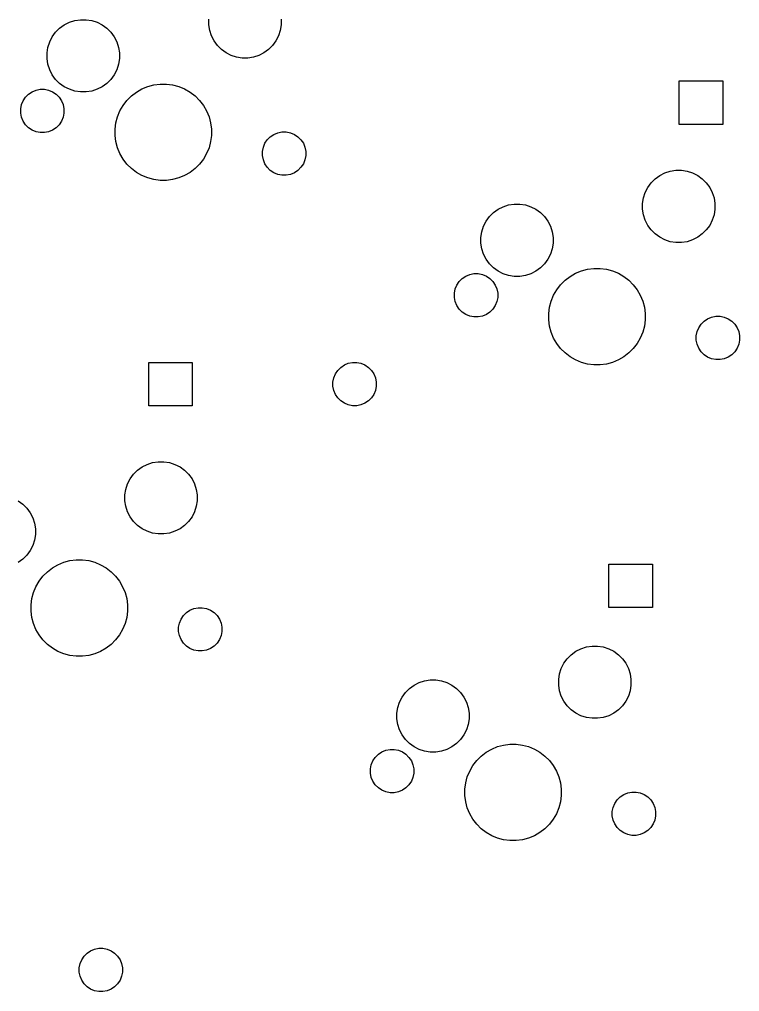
# Model space of a CAD drawing. Extents: x 2.6 to 14.2, y -9.4 to -3.9.
# Drawn here: x 5.234 to 6.407, y -7.296 to -5.711 of the extents above; entities that cross this region are included whole.
import ezdxf

# ---------------------------------------------------------------- set-up
doc = ezdxf.new("R2010")
doc.units = 0
doc.header["$MEASUREMENT"] = 0
doc.layers.add('BLACK', color=7, linetype='CONTINUOUS')

msp = doc.modelspace()

# ---------------------------------------------------------------- linework, layer by layer
at = {"layer": 'BLACK', "linetype": 'CONTINUOUS'}
for p, q in [((5.3067, -5.7204), (5.315, -5.7161)), ((5.315, -5.7161), (5.3238, -5.7133)), ((5.3238, -5.7133), (5.333, -5.7118)), ((5.333, -5.7118), (5.3422, -5.7118)), ((5.3422, -5.7118), (5.3514, -5.7133)), ((5.3514, -5.7133), (5.3602, -5.7161)), ((5.3602, -5.7161), (5.3684, -5.7204)), ((5.5423, -5.7203), (5.5423, -5.711)), ((5.66, -5.711), (5.66, -5.7203)), ((5.2872, -5.7399), (5.2927, -5.7324)), ((5.2927, -5.7324), (5.2992, -5.7258)), ((5.2992, -5.7258), (5.3067, -5.7204)), ((5.3684, -5.7204), (5.3759, -5.7258)), ((5.3759, -5.7258), (5.3825, -5.7324)), ((5.3825, -5.7324), (5.3879, -5.7399)), ((5.5437, -5.7294), (5.5423, -5.7203)), ((5.5466, -5.7382), (5.5437, -5.7294)), ((5.6586, -5.7294), (5.6557, -5.7382)), ((5.66, -5.7203), (5.6586, -5.7294)), ((5.2802, -5.7569), (5.283, -5.7481)), ((5.283, -5.7481), (5.2872, -5.7399)), ((5.3879, -5.7399), (5.3921, -5.7481)), ((5.3921, -5.7481), (5.395, -5.7569)), ((5.5508, -5.7465), (5.5466, -5.7382)), ((5.5562, -5.754), (5.5508, -5.7465)), ((5.6515, -5.7465), (5.6461, -5.754)), ((5.6557, -5.7382), (5.6515, -5.7465)), ((5.2787, -5.7661), (5.2802, -5.7569)), ((5.2787, -5.7753), (5.2787, -5.7661)), ((5.395, -5.7569), (5.3965, -5.7661)), ((5.3965, -5.7661), (5.3965, -5.7753)), ((5.5628, -5.7605), (5.5562, -5.754)), ((5.5703, -5.766), (5.5628, -5.7605)), ((5.5786, -5.7702), (5.5703, -5.766)), ((5.632, -5.766), (5.6238, -5.7702)), ((5.6395, -5.7605), (5.632, -5.766)), ((5.6461, -5.754), (5.6395, -5.7605)), ((5.2802, -5.7845), (5.2787, -5.7753)), ((5.3965, -5.7753), (5.395, -5.7845)), ((5.5874, -5.7731), (5.5786, -5.7702)), ((5.5965, -5.7745), (5.5874, -5.7731)), ((5.6058, -5.7745), (5.5965, -5.7745)), ((5.6149, -5.7731), (5.6058, -5.7745)), ((5.6238, -5.7702), (5.6149, -5.7731)), ((5.283, -5.7933), (5.2802, -5.7845)), ((5.2872, -5.8016), (5.283, -5.7933)), ((5.3921, -5.7933), (5.3879, -5.8016)), ((5.395, -5.7845), (5.3921, -5.7933)), ((5.2927, -5.8091), (5.2872, -5.8016)), ((5.2992, -5.8156), (5.2927, -5.8091)), ((5.3825, -5.8091), (5.3759, -5.8156)), ((5.3879, -5.8016), (5.3825, -5.8091)), ((6.3084, -5.8825), (6.3084, -5.8116)), ((6.3084, -5.8116), (6.3793, -5.8116)), ((6.3793, -5.8116), (6.3793, -5.8825)), ((5.2485, -5.8331), (5.2543, -5.8293)), ((5.2543, -5.8293), (5.2607, -5.8266)), ((5.2607, -5.8266), (5.2675, -5.8252)), ((5.2675, -5.8252), (5.2745, -5.8252)), ((5.2745, -5.8252), (5.2813, -5.8266)), ((5.2813, -5.8266), (5.2877, -5.8293)), ((5.2877, -5.8293), (5.2935, -5.8331)), ((5.3067, -5.8211), (5.2992, -5.8156)), ((5.315, -5.8253), (5.3067, -5.8211)), ((5.3238, -5.8281), (5.315, -5.8253)), ((5.333, -5.8296), (5.3238, -5.8281)), ((5.3422, -5.8296), (5.333, -5.8296)), ((5.3514, -5.8281), (5.3422, -5.8296)), ((5.3602, -5.8253), (5.3514, -5.8281)), ((5.3684, -5.8211), (5.3602, -5.8253)), ((5.3759, -5.8156), (5.3684, -5.8211)), ((5.416, -5.836), (5.4242, -5.8298)), ((5.4242, -5.8298), (5.4331, -5.8246)), ((5.4331, -5.8246), (5.4426, -5.8207)), ((5.4426, -5.8207), (5.4526, -5.818)), ((5.4526, -5.818), (5.4628, -5.8167)), ((5.4628, -5.8167), (5.4731, -5.8167)), ((5.4731, -5.8167), (5.4833, -5.818)), ((5.4833, -5.818), (5.4933, -5.8207)), ((5.4933, -5.8207), (5.5028, -5.8246)), ((5.5028, -5.8246), (5.5117, -5.8298)), ((5.5117, -5.8298), (5.5199, -5.836)), ((5.2371, -5.8502), (5.2397, -5.8438)), ((5.2397, -5.8438), (5.2436, -5.838)), ((5.2436, -5.838), (5.2485, -5.8331)), ((5.2935, -5.8331), (5.2984, -5.838)), ((5.2984, -5.838), (5.3022, -5.8438)), ((5.3022, -5.8438), (5.3049, -5.8502)), ((5.4025, -5.8515), (5.4087, -5.8433)), ((5.4087, -5.8433), (5.416, -5.836)), ((5.5199, -5.836), (5.5271, -5.8433)), ((5.5271, -5.8433), (5.5334, -5.8515)), ((5.2357, -5.857), (5.2371, -5.8502)), ((5.2357, -5.864), (5.2357, -5.857)), ((5.3049, -5.8502), (5.3062, -5.857)), ((5.3062, -5.857), (5.3062, -5.864)), ((5.3934, -5.8699), (5.3973, -5.8604)), ((5.3973, -5.8604), (5.4025, -5.8515)), ((5.5334, -5.8515), (5.5386, -5.8604)), ((5.5386, -5.8604), (5.5425, -5.8699)), ((5.2371, -5.8708), (5.2357, -5.864)), ((5.2397, -5.8772), (5.2371, -5.8708)), ((5.2436, -5.883), (5.2397, -5.8772)), ((5.3022, -5.8772), (5.2984, -5.883)), ((5.3049, -5.8708), (5.3022, -5.8772)), ((5.3062, -5.864), (5.3049, -5.8708)), ((5.3907, -5.8799), (5.3934, -5.8699)), ((5.5425, -5.8699), (5.5452, -5.8799)), ((5.2485, -5.8879), (5.2436, -5.883)), ((5.2543, -5.8918), (5.2485, -5.8879)), ((5.2607, -5.8944), (5.2543, -5.8918)), ((5.2877, -5.8918), (5.2813, -5.8944)), ((5.2935, -5.8879), (5.2877, -5.8918)), ((5.2984, -5.883), (5.2935, -5.8879)), ((5.3894, -5.8901), (5.3907, -5.8799)), ((5.3894, -5.9004), (5.3894, -5.8901)), ((5.5452, -5.8799), (5.5465, -5.8901)), ((5.5465, -5.8901), (5.5465, -5.9004)), ((6.3793, -5.8825), (6.3084, -5.8825)), ((5.2675, -5.8958), (5.2607, -5.8944)), ((5.2745, -5.8958), (5.2675, -5.8958)), ((5.2813, -5.8944), (5.2745, -5.8958)), ((5.3907, -5.9106), (5.3894, -5.9004)), ((5.5465, -5.9004), (5.5452, -5.9106)), ((5.6337, -5.9133), (5.6375, -5.9075)), ((5.6375, -5.9075), (5.6424, -5.9026)), ((5.6424, -5.9026), (5.6482, -5.8987)), ((5.6482, -5.8987), (5.6546, -5.8961)), ((5.6546, -5.8961), (5.6614, -5.8947)), ((5.6614, -5.8947), (5.6684, -5.8947)), ((5.6684, -5.8947), (5.6752, -5.8961)), ((5.6752, -5.8961), (5.6816, -5.8987)), ((5.6816, -5.8987), (5.6874, -5.9026)), ((5.6874, -5.9026), (5.6923, -5.9075)), ((5.6923, -5.9075), (5.6962, -5.9133)), ((5.3934, -5.9205), (5.3907, -5.9106)), ((5.3973, -5.9301), (5.3934, -5.9205)), ((5.5425, -5.9205), (5.5386, -5.9301)), ((5.5452, -5.9106), (5.5425, -5.9205)), ((5.6296, -5.9265), (5.631, -5.9197)), ((5.631, -5.9197), (5.6337, -5.9133)), ((5.6962, -5.9133), (5.6988, -5.9197)), ((5.6988, -5.9197), (5.7002, -5.9265)), ((5.4025, -5.939), (5.3973, -5.9301)), ((5.4087, -5.9472), (5.4025, -5.939)), ((5.5334, -5.939), (5.5271, -5.9472)), ((5.5386, -5.9301), (5.5334, -5.939)), ((5.6296, -5.9334), (5.6296, -5.9265)), ((5.631, -5.9403), (5.6296, -5.9334)), ((5.6337, -5.9467), (5.631, -5.9403)), ((5.6988, -5.9403), (5.6962, -5.9467)), ((5.7002, -5.9334), (5.6988, -5.9403)), ((5.7002, -5.9265), (5.7002, -5.9334)), ((5.416, -5.9544), (5.4087, -5.9472)), ((5.4242, -5.9607), (5.416, -5.9544)), ((5.5199, -5.9544), (5.5117, -5.9607)), ((5.5271, -5.9472), (5.5199, -5.9544)), ((5.6375, -5.9524), (5.6337, -5.9467)), ((5.6424, -5.9574), (5.6375, -5.9524)), ((5.6923, -5.9524), (5.6874, -5.9574)), ((5.6962, -5.9467), (5.6923, -5.9524)), ((5.4331, -5.9659), (5.4242, -5.9607)), ((5.4426, -5.9698), (5.4331, -5.9659)), ((5.4526, -5.9725), (5.4426, -5.9698)), ((5.4628, -5.9738), (5.4526, -5.9725)), ((5.4833, -5.9725), (5.4731, -5.9738)), ((5.4933, -5.9698), (5.4833, -5.9725)), ((5.5028, -5.9659), (5.4933, -5.9698)), ((5.5117, -5.9607), (5.5028, -5.9659)), ((5.6482, -5.9612), (5.6424, -5.9574)), ((5.6546, -5.9639), (5.6482, -5.9612)), ((5.6614, -5.9652), (5.6546, -5.9639)), ((5.6684, -5.9652), (5.6614, -5.9652)), ((5.6752, -5.9639), (5.6684, -5.9652)), ((5.6816, -5.9612), (5.6752, -5.9639)), ((5.6874, -5.9574), (5.6816, -5.9612)), ((6.2628, -5.9778), (6.2694, -5.9712)), ((6.2694, -5.9712), (6.2769, -5.9658)), ((6.2769, -5.9658), (6.2851, -5.9616)), ((6.2851, -5.9616), (6.294, -5.9587)), ((6.294, -5.9587), (6.3031, -5.9573)), ((6.3031, -5.9573), (6.3124, -5.9573)), ((6.3124, -5.9573), (6.3215, -5.9587)), ((6.3215, -5.9587), (6.3303, -5.9616)), ((6.3303, -5.9616), (6.3386, -5.9658)), ((6.3386, -5.9658), (6.3461, -5.9712)), ((6.3461, -5.9712), (6.3526, -5.9778)), ((5.4731, -5.9738), (5.4628, -5.9738)), ((6.2532, -5.9935), (6.2574, -5.9853)), ((6.2574, -5.9853), (6.2628, -5.9778)), ((6.3526, -5.9778), (6.3581, -5.9853)), ((6.3581, -5.9853), (6.3623, -5.9935)), ((6.2489, -6.0115), (6.2503, -6.0023)), ((6.2503, -6.0023), (6.2532, -5.9935)), ((6.3623, -5.9935), (6.3652, -6.0023)), ((6.3652, -6.0023), (6.3666, -6.0115)), ((6.0133, -6.0208), (6.0216, -6.0166)), ((6.0216, -6.0166), (6.0304, -6.0138)), ((6.0304, -6.0138), (6.0395, -6.0123)), ((6.0395, -6.0123), (6.0488, -6.0123)), ((6.0488, -6.0123), (6.058, -6.0138)), ((6.058, -6.0138), (6.0668, -6.0166)), ((6.0668, -6.0166), (6.075, -6.0208)), ((6.2489, -6.0208), (6.2489, -6.0115)), ((6.3666, -6.0115), (6.3666, -6.0208)), ((5.9938, -6.0403), (5.9993, -6.0328)), ((5.9993, -6.0328), (6.0058, -6.0263)), ((6.0058, -6.0263), (6.0133, -6.0208)), ((6.075, -6.0208), (6.0825, -6.0263)), ((6.0825, -6.0263), (6.0891, -6.0328)), ((6.0891, -6.0328), (6.0945, -6.0403)), ((6.2503, -6.0299), (6.2489, -6.0208)), ((6.2532, -6.0387), (6.2503, -6.0299)), ((6.3652, -6.0299), (6.3623, -6.0387)), ((6.3666, -6.0208), (6.3652, -6.0299)), ((5.9867, -6.0574), (5.9896, -6.0486)), ((5.9896, -6.0486), (5.9938, -6.0403)), ((6.0945, -6.0403), (6.0987, -6.0486)), ((6.0987, -6.0486), (6.1016, -6.0574)), ((6.2574, -6.047), (6.2532, -6.0387)), ((6.2628, -6.0545), (6.2574, -6.047)), ((6.3581, -6.047), (6.3526, -6.0545)), ((6.3623, -6.0387), (6.3581, -6.047)), ((5.9853, -6.0666), (5.9867, -6.0574)), ((5.9853, -6.0758), (5.9853, -6.0666)), ((6.1016, -6.0574), (6.103, -6.0666)), ((6.103, -6.0666), (6.103, -6.0758)), ((6.2694, -6.061), (6.2628, -6.0545)), ((6.2769, -6.0665), (6.2694, -6.061)), ((6.2851, -6.0707), (6.2769, -6.0665)), ((6.3386, -6.0665), (6.3303, -6.0707)), ((6.3461, -6.061), (6.3386, -6.0665)), ((6.3526, -6.0545), (6.3461, -6.061)), ((5.9867, -6.085), (5.9853, -6.0758)), ((6.103, -6.0758), (6.1016, -6.085)), ((6.294, -6.0736), (6.2851, -6.0707)), ((6.3031, -6.075), (6.294, -6.0736)), ((6.3124, -6.075), (6.3031, -6.075)), ((6.3215, -6.0736), (6.3124, -6.075)), ((6.3303, -6.0707), (6.3215, -6.0736)), ((5.9896, -6.0938), (5.9867, -6.085)), ((5.9938, -6.1021), (5.9896, -6.0938)), ((6.0987, -6.0938), (6.0945, -6.1021)), ((6.1016, -6.085), (6.0987, -6.0938)), ((5.9993, -6.1096), (5.9938, -6.1021)), ((6.0058, -6.1161), (5.9993, -6.1096)), ((6.0891, -6.1096), (6.0825, -6.1161)), ((6.0945, -6.1021), (6.0891, -6.1096)), ((5.9551, -6.1336), (5.9609, -6.1297)), ((5.9609, -6.1297), (5.9673, -6.1271)), ((5.9673, -6.1271), (5.9741, -6.1257)), ((5.9741, -6.1257), (5.981, -6.1257)), ((5.981, -6.1257), (5.9879, -6.1271)), ((5.9879, -6.1271), (5.9943, -6.1297)), ((5.9943, -6.1297), (6, -6.1336)), ((6.0133, -6.1216), (6.0058, -6.1161)), ((6.0216, -6.1258), (6.0133, -6.1216)), ((6.0304, -6.1286), (6.0216, -6.1258)), ((6.0395, -6.1301), (6.0304, -6.1286)), ((6.0488, -6.1301), (6.0395, -6.1301)), ((6.058, -6.1286), (6.0488, -6.1301)), ((6.0668, -6.1258), (6.058, -6.1286)), ((6.075, -6.1216), (6.0668, -6.1258)), ((6.0825, -6.1161), (6.075, -6.1216)), ((6.1226, -6.1365), (6.1308, -6.1303)), ((6.1308, -6.1303), (6.1397, -6.1251)), ((6.1397, -6.1251), (6.1492, -6.1212)), ((6.1492, -6.1212), (6.1592, -6.1185)), ((6.1592, -6.1185), (6.1694, -6.1172)), ((6.1694, -6.1172), (6.1797, -6.1172)), ((6.1797, -6.1172), (6.1899, -6.1185)), ((6.1899, -6.1185), (6.1998, -6.1212)), ((6.1998, -6.1212), (6.2094, -6.1251)), ((6.2094, -6.1251), (6.2183, -6.1303)), ((6.2183, -6.1303), (6.2264, -6.1365)), ((5.9437, -6.1507), (5.9463, -6.1443)), ((5.9463, -6.1443), (5.9502, -6.1385)), ((5.9502, -6.1385), (5.9551, -6.1336)), ((6, -6.1336), (6.005, -6.1385)), ((6.005, -6.1385), (6.0088, -6.1443)), ((6.0088, -6.1443), (6.0115, -6.1507)), ((6.1091, -6.152), (6.1153, -6.1438)), ((6.1153, -6.1438), (6.1226, -6.1365)), ((6.2264, -6.1365), (6.2337, -6.1438)), ((6.2337, -6.1438), (6.24, -6.152)), ((5.9423, -6.1575), (5.9437, -6.1507)), ((5.9423, -6.1645), (5.9423, -6.1575)), ((6.0115, -6.1507), (6.0128, -6.1575)), ((6.0128, -6.1575), (6.0128, -6.1645)), ((6.1, -6.1704), (6.1039, -6.1609)), ((6.1039, -6.1609), (6.1091, -6.152)), ((6.24, -6.152), (6.2451, -6.1609)), ((6.2451, -6.1609), (6.2491, -6.1704)), ((5.9437, -6.1713), (5.9423, -6.1645)), ((5.9463, -6.1777), (5.9437, -6.1713)), ((5.9502, -6.1835), (5.9463, -6.1777)), ((6.0088, -6.1777), (6.005, -6.1835)), ((6.0115, -6.1713), (6.0088, -6.1777)), ((6.0128, -6.1645), (6.0115, -6.1713)), ((6.0973, -6.1804), (6.1, -6.1704)), ((6.2491, -6.1704), (6.2518, -6.1804)), ((5.9551, -6.1884), (5.9502, -6.1835)), ((5.9609, -6.1922), (5.9551, -6.1884)), ((5.9673, -6.1949), (5.9609, -6.1922)), ((5.9943, -6.1922), (5.9879, -6.1949)), ((6, -6.1884), (5.9943, -6.1922)), ((6.005, -6.1835), (6, -6.1884)), ((6.096, -6.1906), (6.0973, -6.1804)), ((6.096, -6.2009), (6.096, -6.1906)), ((6.2518, -6.1804), (6.2531, -6.1906)), ((6.2531, -6.1906), (6.2531, -6.2009)), ((5.9741, -6.1963), (5.9673, -6.1949)), ((5.981, -6.1963), (5.9741, -6.1963)), ((5.9879, -6.1949), (5.981, -6.1963)), ((6.0973, -6.2111), (6.096, -6.2009)), ((6.2531, -6.2009), (6.2518, -6.2111)), ((6.3402, -6.2138), (6.3441, -6.208)), ((6.3441, -6.208), (6.349, -6.2031)), ((6.349, -6.2031), (6.3548, -6.1992)), ((6.3548, -6.1992), (6.3612, -6.1966)), ((6.3612, -6.1966), (6.368, -6.1952)), ((6.368, -6.1952), (6.375, -6.1952)), ((6.375, -6.1952), (6.3818, -6.1966)), ((6.3818, -6.1966), (6.3882, -6.1992)), ((6.3882, -6.1992), (6.394, -6.2031)), ((6.394, -6.2031), (6.3989, -6.208)), ((6.3989, -6.208), (6.4027, -6.2138)), ((6.1, -6.221), (6.0973, -6.2111)), ((6.1039, -6.2306), (6.1, -6.221)), ((6.2491, -6.221), (6.2451, -6.2306)), ((6.2518, -6.2111), (6.2491, -6.221)), ((6.3362, -6.227), (6.3376, -6.2202)), ((6.3376, -6.2202), (6.3402, -6.2138)), ((6.4027, -6.2138), (6.4054, -6.2202)), ((6.4054, -6.2202), (6.4068, -6.227)), ((6.1091, -6.2395), (6.1039, -6.2306)), ((6.1153, -6.2476), (6.1091, -6.2395)), ((6.24, -6.2395), (6.2337, -6.2476)), ((6.2451, -6.2306), (6.24, -6.2395)), ((6.3362, -6.2339), (6.3362, -6.227)), ((6.3376, -6.2407), (6.3362, -6.2339)), ((6.3402, -6.2472), (6.3376, -6.2407)), ((6.4054, -6.2407), (6.4027, -6.2472)), ((6.4068, -6.2339), (6.4054, -6.2407)), ((6.4068, -6.227), (6.4068, -6.2339)), ((6.1226, -6.2549), (6.1153, -6.2476)), ((6.1308, -6.2612), (6.1226, -6.2549)), ((6.2264, -6.2549), (6.2183, -6.2612)), ((6.2337, -6.2476), (6.2264, -6.2549)), ((6.3441, -6.2529), (6.3402, -6.2472)), ((6.349, -6.2578), (6.3441, -6.2529)), ((6.3548, -6.2617), (6.349, -6.2578)), ((6.394, -6.2578), (6.3882, -6.2617)), ((6.3989, -6.2529), (6.394, -6.2578)), ((6.4027, -6.2472), (6.3989, -6.2529)), ((5.4443, -6.3412), (5.4443, -6.2703)), ((5.4443, -6.2703), (5.5151, -6.2703)), ((5.5151, -6.2703), (5.5151, -6.3412)), ((5.763, -6.2745), (5.7694, -6.2718)), ((5.7694, -6.2718), (5.7762, -6.2705)), ((5.7762, -6.2705), (5.7832, -6.2705)), ((5.7832, -6.2705), (5.79, -6.2718)), ((5.79, -6.2718), (5.7964, -6.2745)), ((6.1397, -6.2663), (6.1308, -6.2612)), ((6.1492, -6.2703), (6.1397, -6.2663)), ((6.1592, -6.273), (6.1492, -6.2703)), ((6.1694, -6.2743), (6.1592, -6.273)), ((6.1899, -6.273), (6.1797, -6.2743)), ((6.1998, -6.2703), (6.1899, -6.273)), ((6.2094, -6.2663), (6.1998, -6.2703)), ((6.2183, -6.2612), (6.2094, -6.2663)), ((6.3612, -6.2644), (6.3548, -6.2617)), ((6.368, -6.2657), (6.3612, -6.2644)), ((6.375, -6.2657), (6.368, -6.2657)), ((6.3818, -6.2644), (6.375, -6.2657)), ((6.3882, -6.2617), (6.3818, -6.2644)), ((5.7458, -6.2955), (5.7484, -6.289)), ((5.7484, -6.289), (5.7523, -6.2833)), ((5.7523, -6.2833), (5.7572, -6.2784)), ((5.7572, -6.2784), (5.763, -6.2745)), ((5.7964, -6.2745), (5.8022, -6.2784)), ((5.8022, -6.2784), (5.8071, -6.2833)), ((5.8071, -6.2833), (5.8109, -6.289)), ((5.8109, -6.289), (5.8136, -6.2955)), ((6.1797, -6.2743), (6.1694, -6.2743)), ((5.7444, -6.3023), (5.7458, -6.2955)), ((5.7444, -6.3092), (5.7444, -6.3023)), ((5.8136, -6.2955), (5.815, -6.3023)), ((5.815, -6.3023), (5.815, -6.3092)), ((5.7458, -6.316), (5.7444, -6.3092)), ((5.7484, -6.3224), (5.7458, -6.316)), ((5.8136, -6.316), (5.8109, -6.3224)), ((5.815, -6.3092), (5.8136, -6.316)), ((5.7523, -6.3282), (5.7484, -6.3224)), ((5.7572, -6.3331), (5.7523, -6.3282)), ((5.763, -6.337), (5.7572, -6.3331)), ((5.7694, -6.3396), (5.763, -6.337)), ((5.7964, -6.337), (5.79, -6.3396)), ((5.8022, -6.3331), (5.7964, -6.337)), ((5.8071, -6.3282), (5.8022, -6.3331)), ((5.8109, -6.3224), (5.8071, -6.3282)), ((5.5151, -6.3412), (5.4443, -6.3412)), ((5.7762, -6.341), (5.7694, -6.3396)), ((5.7832, -6.341), (5.7762, -6.341)), ((5.79, -6.3396), (5.7832, -6.341)), ((5.4506, -6.4337), (5.4598, -6.4322)), ((5.4598, -6.4322), (5.4691, -6.4322)), ((5.4691, -6.4322), (5.4782, -6.4337)), ((5.4195, -6.4527), (5.4261, -6.4462)), ((5.4261, -6.4462), (5.4336, -6.4407)), ((5.4336, -6.4407), (5.4418, -6.4365)), ((5.4418, -6.4365), (5.4506, -6.4337)), ((5.4782, -6.4337), (5.487, -6.4365)), ((5.487, -6.4365), (5.4953, -6.4407)), ((5.4953, -6.4407), (5.5028, -6.4462)), ((5.5028, -6.4462), (5.5093, -6.4527)), ((5.4099, -6.4685), (5.4141, -6.4602)), ((5.4141, -6.4602), (5.4195, -6.4527)), ((5.5093, -6.4527), (5.5148, -6.4602)), ((5.5148, -6.4602), (5.519, -6.4685)), ((5.4055, -6.4864), (5.407, -6.4773)), ((5.407, -6.4773), (5.4099, -6.4685)), ((5.519, -6.4685), (5.5218, -6.4773)), ((5.5218, -6.4773), (5.5233, -6.4864)), ((5.4055, -6.4957), (5.4055, -6.4864)), ((5.5233, -6.4864), (5.5233, -6.4957)), ((5.2317, -6.4958), (5.2392, -6.5012)), ((5.2392, -6.5012), (5.2458, -6.5078)), ((5.2458, -6.5078), (5.2512, -6.5153)), ((5.407, -6.5049), (5.4055, -6.4957)), ((5.4099, -6.5137), (5.407, -6.5049)), ((5.5218, -6.5049), (5.519, -6.5137)), ((5.5233, -6.4957), (5.5218, -6.5049)), ((5.2512, -6.5153), (5.2554, -6.5235)), ((5.2554, -6.5235), (5.2583, -6.5324)), ((5.4141, -6.5219), (5.4099, -6.5137)), ((5.4195, -6.5294), (5.4141, -6.5219)), ((5.5148, -6.5219), (5.5093, -6.5294)), ((5.519, -6.5137), (5.5148, -6.5219)), ((5.2583, -6.5324), (5.2597, -6.5415)), ((5.2597, -6.5415), (5.2597, -6.5508)), ((5.4261, -6.536), (5.4195, -6.5294)), ((5.4336, -6.5414), (5.4261, -6.536)), ((5.4418, -6.5456), (5.4336, -6.5414)), ((5.4953, -6.5414), (5.487, -6.5456)), ((5.5028, -6.536), (5.4953, -6.5414)), ((5.5093, -6.5294), (5.5028, -6.536)), ((5.2597, -6.5508), (5.2583, -6.5599)), ((5.4506, -6.5485), (5.4418, -6.5456)), ((5.4598, -6.55), (5.4506, -6.5485)), ((5.4691, -6.55), (5.4598, -6.55)), ((5.4782, -6.5485), (5.4691, -6.55)), ((5.487, -6.5456), (5.4782, -6.5485)), ((5.2554, -6.5687), (5.2512, -6.577)), ((5.2583, -6.5599), (5.2554, -6.5687)), ((5.2458, -6.5845), (5.2392, -6.5911)), ((5.2512, -6.577), (5.2458, -6.5845)), ((5.2392, -6.5911), (5.2317, -6.5965)), ((5.2793, -6.6115), (5.2875, -6.6052)), ((5.2875, -6.6052), (5.2964, -6.6001)), ((5.2964, -6.6001), (5.3059, -6.5961)), ((5.3059, -6.5961), (5.3159, -6.5934)), ((5.3159, -6.5934), (5.3261, -6.5921)), ((5.3261, -6.5921), (5.3364, -6.5921)), ((5.3364, -6.5921), (5.3466, -6.5934)), ((5.3466, -6.5934), (5.3565, -6.5961)), ((5.3565, -6.5961), (5.366, -6.6001)), ((5.366, -6.6001), (5.375, -6.6052)), ((5.375, -6.6052), (5.3831, -6.6115)), ((6.1939, -6.6699), (6.1939, -6.599)), ((6.1939, -6.599), (6.2647, -6.599)), ((6.2647, -6.599), (6.2647, -6.6699)), ((5.2657, -6.6269), (5.272, -6.6188)), ((5.272, -6.6188), (5.2793, -6.6115)), ((5.3831, -6.6115), (5.3904, -6.6188)), ((5.3904, -6.6188), (5.3967, -6.6269)), ((5.2567, -6.6454), (5.2606, -6.6359)), ((5.2606, -6.6359), (5.2657, -6.6269)), ((5.3967, -6.6269), (5.4018, -6.6359)), ((5.4018, -6.6359), (5.4058, -6.6454)), ((5.254, -6.6553), (5.2567, -6.6454)), ((5.4058, -6.6454), (5.4084, -6.6553)), ((5.2526, -6.6655), (5.254, -6.6553)), ((5.2526, -6.6758), (5.2526, -6.6655)), ((5.4084, -6.6553), (5.4098, -6.6655)), ((5.4098, -6.6655), (5.4098, -6.6758)), ((6.2647, -6.6699), (6.1939, -6.6699)), ((5.254, -6.686), (5.2526, -6.6758)), ((5.4098, -6.6758), (5.4084, -6.686)), ((5.4969, -6.6887), (5.5008, -6.6829)), ((5.5008, -6.6829), (5.5057, -6.678)), ((5.5057, -6.678), (5.5115, -6.6742)), ((5.5115, -6.6742), (5.5179, -6.6715)), ((5.5179, -6.6715), (5.5247, -6.6701)), ((5.5247, -6.6701), (5.5316, -6.6701)), ((5.5316, -6.6701), (5.5385, -6.6715)), ((5.5385, -6.6715), (5.5449, -6.6742)), ((5.5449, -6.6742), (5.5507, -6.678)), ((5.5507, -6.678), (5.5556, -6.6829)), ((5.5556, -6.6829), (5.5594, -6.6887)), ((5.2567, -6.696), (5.254, -6.686)), ((5.2606, -6.7055), (5.2567, -6.696)), ((5.4058, -6.696), (5.4018, -6.7055)), ((5.4084, -6.686), (5.4058, -6.696)), ((5.4929, -6.7019), (5.4943, -6.6951)), ((5.4943, -6.6951), (5.4969, -6.6887)), ((5.5594, -6.6887), (5.5621, -6.6951)), ((5.5621, -6.6951), (5.5634, -6.7019)), ((5.2657, -6.7144), (5.2606, -6.7055)), ((5.272, -6.7226), (5.2657, -6.7144)), ((5.3967, -6.7144), (5.3904, -6.7226)), ((5.4018, -6.7055), (5.3967, -6.7144)), ((5.4929, -6.7089), (5.4929, -6.7019)), ((5.4943, -6.7157), (5.4929, -6.7089)), ((5.4969, -6.7221), (5.4943, -6.7157)), ((5.5621, -6.7157), (5.5594, -6.7221)), ((5.5634, -6.7089), (5.5621, -6.7157)), ((5.5634, -6.7019), (5.5634, -6.7089)), ((5.2793, -6.7299), (5.272, -6.7226)), ((5.2875, -6.7361), (5.2793, -6.7299)), ((5.3831, -6.7299), (5.375, -6.7361)), ((5.3904, -6.7226), (5.3831, -6.7299)), ((5.5008, -6.7279), (5.4969, -6.7221)), ((5.5057, -6.7328), (5.5008, -6.7279)), ((5.5115, -6.7367), (5.5057, -6.7328)), ((5.5507, -6.7328), (5.5449, -6.7367)), ((5.5556, -6.7279), (5.5507, -6.7328)), ((5.5594, -6.7221), (5.5556, -6.7279)), ((6.1572, -6.7341), (6.1664, -6.7327)), ((6.1664, -6.7327), (6.1756, -6.7327)), ((6.1756, -6.7327), (6.1848, -6.7341)), ((5.2964, -6.7413), (5.2875, -6.7361)), ((5.3059, -6.7452), (5.2964, -6.7413)), ((5.3159, -6.7479), (5.3059, -6.7452)), ((5.3261, -6.7492), (5.3159, -6.7479)), ((5.3466, -6.7479), (5.3364, -6.7492)), ((5.3565, -6.7452), (5.3466, -6.7479)), ((5.366, -6.7413), (5.3565, -6.7452)), ((5.375, -6.7361), (5.366, -6.7413)), ((5.5179, -6.7393), (5.5115, -6.7367)), ((5.5247, -6.7407), (5.5179, -6.7393)), ((5.5316, -6.7407), (5.5247, -6.7407)), ((5.5385, -6.7393), (5.5316, -6.7407)), ((5.5449, -6.7367), (5.5385, -6.7393)), ((6.1261, -6.7532), (6.1327, -6.7467)), ((6.1327, -6.7467), (6.1402, -6.7412)), ((6.1402, -6.7412), (6.1484, -6.737)), ((6.1484, -6.737), (6.1572, -6.7341)), ((6.1848, -6.7341), (6.1936, -6.737)), ((6.1936, -6.737), (6.2019, -6.7412)), ((6.2019, -6.7412), (6.2094, -6.7467)), ((6.2094, -6.7467), (6.2159, -6.7532)), ((5.3364, -6.7492), (5.3261, -6.7492)), ((6.1164, -6.769), (6.1207, -6.7607)), ((6.1207, -6.7607), (6.1261, -6.7532)), ((6.2159, -6.7532), (6.2214, -6.7607)), ((6.2214, -6.7607), (6.2256, -6.769)), ((6.1121, -6.7869), (6.1136, -6.7778)), ((6.1136, -6.7778), (6.1164, -6.769)), ((6.2256, -6.769), (6.2284, -6.7778)), ((6.2284, -6.7778), (6.2299, -6.7869)), ((5.8691, -6.8017), (5.8766, -6.7963)), ((5.8766, -6.7963), (5.8848, -6.7921)), ((5.8848, -6.7921), (5.8937, -6.7892)), ((5.8937, -6.7892), (5.9028, -6.7878)), ((5.9028, -6.7878), (5.9121, -6.7878)), ((5.9121, -6.7878), (5.9212, -6.7892)), ((5.9212, -6.7892), (5.93, -6.7921)), ((5.93, -6.7921), (5.9383, -6.7963)), ((5.9383, -6.7963), (5.9458, -6.8017)), ((6.1121, -6.7962), (6.1121, -6.7869)), ((6.1136, -6.8054), (6.1121, -6.7962)), ((6.2299, -6.7962), (6.2284, -6.8054)), ((6.2299, -6.7869), (6.2299, -6.7962)), ((5.8571, -6.8158), (5.8625, -6.8083)), ((5.8625, -6.8083), (5.8691, -6.8017)), ((5.9458, -6.8017), (5.9523, -6.8083)), ((5.9523, -6.8083), (5.9578, -6.8158)), ((6.1164, -6.8142), (6.1136, -6.8054)), ((6.2284, -6.8054), (6.2256, -6.8142)), ((5.85, -6.8329), (5.8529, -6.824)), ((5.8529, -6.824), (5.8571, -6.8158)), ((5.9578, -6.8158), (5.962, -6.824)), ((5.962, -6.824), (5.9649, -6.8329)), ((6.1207, -6.8224), (6.1164, -6.8142)), ((6.1261, -6.8299), (6.1207, -6.8224)), ((6.2214, -6.8224), (6.2159, -6.8299)), ((6.2256, -6.8142), (6.2214, -6.8224)), ((5.8486, -6.842), (5.85, -6.8329)), ((5.8486, -6.8513), (5.8486, -6.842)), ((5.9649, -6.8329), (5.9663, -6.842)), ((5.9663, -6.842), (5.9663, -6.8513)), ((6.1327, -6.8365), (6.1261, -6.8299)), ((6.1402, -6.8419), (6.1327, -6.8365)), ((6.1484, -6.8461), (6.1402, -6.8419)), ((6.2019, -6.8419), (6.1936, -6.8461)), ((6.2094, -6.8365), (6.2019, -6.8419)), ((6.2159, -6.8299), (6.2094, -6.8365)), ((5.85, -6.8604), (5.8486, -6.8513)), ((5.9663, -6.8513), (5.9649, -6.8604)), ((6.1572, -6.849), (6.1484, -6.8461)), ((6.1664, -6.8504), (6.1572, -6.849)), ((6.1756, -6.8504), (6.1664, -6.8504)), ((6.1848, -6.849), (6.1756, -6.8504)), ((6.1936, -6.8461), (6.1848, -6.849)), ((5.8529, -6.8692), (5.85, -6.8604)), ((5.8571, -6.8775), (5.8529, -6.8692)), ((5.962, -6.8692), (5.9578, -6.8775)), ((5.9649, -6.8604), (5.962, -6.8692)), ((5.8625, -6.885), (5.8571, -6.8775)), ((5.8691, -6.8915), (5.8625, -6.885)), ((5.8766, -6.897), (5.8691, -6.8915)), ((5.9458, -6.8915), (5.9383, -6.897)), ((5.9523, -6.885), (5.9458, -6.8915)), ((5.9578, -6.8775), (5.9523, -6.885)), ((5.8184, -6.909), (5.8241, -6.9052)), ((5.8241, -6.9052), (5.8306, -6.9025)), ((5.8306, -6.9025), (5.8374, -6.9012)), ((5.8374, -6.9012), (5.8443, -6.9012)), ((5.8443, -6.9012), (5.8511, -6.9025)), ((5.8511, -6.9025), (5.8575, -6.9052)), ((5.8575, -6.9052), (5.8633, -6.909)), ((5.8848, -6.9012), (5.8766, -6.897)), ((5.8937, -6.9041), (5.8848, -6.9012)), ((5.9028, -6.9055), (5.8937, -6.9041)), ((5.9121, -6.9055), (5.9028, -6.9055)), ((5.9212, -6.9041), (5.9121, -6.9055)), ((5.93, -6.9012), (5.9212, -6.9041)), ((5.9383, -6.897), (5.93, -6.9012)), ((5.9859, -6.912), (5.9941, -6.9057)), ((5.9941, -6.9057), (6.003, -6.9005)), ((6.003, -6.9005), (6.0125, -6.8966)), ((6.0125, -6.8966), (6.0224, -6.8939)), ((6.0224, -6.8939), (6.0326, -6.8926)), ((6.0326, -6.8926), (6.0429, -6.8926)), ((6.0429, -6.8926), (6.0532, -6.8939)), ((6.0532, -6.8939), (6.0631, -6.8966)), ((6.0631, -6.8966), (6.0726, -6.9005)), ((6.0726, -6.9005), (6.0815, -6.9057)), ((6.0815, -6.9057), (6.0897, -6.912)), ((5.8069, -6.9262), (5.8096, -6.9197)), ((5.8096, -6.9197), (5.8134, -6.914)), ((5.8134, -6.914), (5.8184, -6.909)), ((5.8633, -6.909), (5.8682, -6.914)), ((5.8682, -6.914), (5.8721, -6.9197)), ((5.8721, -6.9197), (5.8747, -6.9262)), ((5.9723, -6.9274), (5.9786, -6.9193)), ((5.9786, -6.9193), (5.9859, -6.912)), ((6.0897, -6.912), (6.097, -6.9193)), ((6.097, -6.9193), (6.1033, -6.9274)), ((5.8056, -6.933), (5.8069, -6.9262)), ((5.8056, -6.9399), (5.8056, -6.933)), ((5.8747, -6.9262), (5.8761, -6.933)), ((5.8761, -6.933), (5.8761, -6.9399)), ((5.9632, -6.9459), (5.9672, -6.9363)), ((5.9672, -6.9363), (5.9723, -6.9274)), ((6.1033, -6.9274), (6.1084, -6.9363)), ((6.1084, -6.9363), (6.1124, -6.9459)), ((5.8069, -6.9467), (5.8056, -6.9399)), ((5.8096, -6.9531), (5.8069, -6.9467)), ((5.8134, -6.9589), (5.8096, -6.9531)), ((5.8721, -6.9531), (5.8682, -6.9589)), ((5.8747, -6.9467), (5.8721, -6.9531)), ((5.8761, -6.9399), (5.8747, -6.9467)), ((5.9606, -6.9558), (5.9632, -6.9459)), ((6.1124, -6.9459), (6.115, -6.9558)), ((5.8184, -6.9638), (5.8134, -6.9589)), ((5.8241, -6.9677), (5.8184, -6.9638)), ((5.8306, -6.9703), (5.8241, -6.9677)), ((5.8374, -6.9717), (5.8306, -6.9703)), ((5.8511, -6.9703), (5.8443, -6.9717)), ((5.8575, -6.9677), (5.8511, -6.9703)), ((5.8633, -6.9638), (5.8575, -6.9677)), ((5.8682, -6.9589), (5.8633, -6.9638)), ((5.9592, -6.966), (5.9606, -6.9558)), ((5.9592, -6.9763), (5.9592, -6.966)), ((6.115, -6.9558), (6.1164, -6.966)), ((6.1164, -6.966), (6.1164, -6.9763)), ((6.2245, -6.972), (6.2313, -6.9706)), ((6.2313, -6.9706), (6.2382, -6.9706)), ((6.2382, -6.9706), (6.245, -6.972)), ((5.8443, -6.9717), (5.8374, -6.9717)), ((5.9606, -6.9865), (5.9592, -6.9763)), ((5.9632, -6.9965), (5.9606, -6.9865)), ((6.115, -6.9865), (6.1124, -6.9965)), ((6.1164, -6.9763), (6.115, -6.9865)), ((6.2035, -6.9892), (6.2074, -6.9834)), ((6.2074, -6.9834), (6.2123, -6.9785)), ((6.2123, -6.9785), (6.2181, -6.9746)), ((6.2181, -6.9746), (6.2245, -6.972)), ((6.245, -6.972), (6.2515, -6.9746)), ((6.2515, -6.9746), (6.2572, -6.9785)), ((6.2572, -6.9785), (6.2622, -6.9834)), ((6.2622, -6.9834), (6.266, -6.9892)), ((5.9672, -7.006), (5.9632, -6.9965)), ((6.1124, -6.9965), (6.1084, -7.006)), ((6.1995, -7.0024), (6.2009, -6.9956)), ((6.1995, -7.0094), (6.1995, -7.0024)), ((6.2009, -6.9956), (6.2035, -6.9892)), ((6.266, -6.9892), (6.2687, -6.9956)), ((6.2687, -6.9956), (6.27, -7.0024)), ((6.27, -7.0024), (6.27, -7.0094)), ((5.9723, -7.0149), (5.9672, -7.006)), ((5.9786, -7.0231), (5.9723, -7.0149)), ((6.1033, -7.0149), (6.097, -7.0231)), ((6.1084, -7.006), (6.1033, -7.0149)), ((6.2009, -7.0162), (6.1995, -7.0094)), ((6.2035, -7.0226), (6.2009, -7.0162)), ((6.2687, -7.0162), (6.266, -7.0226)), ((6.27, -7.0094), (6.2687, -7.0162)), ((5.9859, -7.0304), (5.9786, -7.0231)), ((5.9941, -7.0366), (5.9859, -7.0304)), ((6.0897, -7.0304), (6.0815, -7.0366)), ((6.097, -7.0231), (6.0897, -7.0304)), ((6.2074, -7.0284), (6.2035, -7.0226)), ((6.2123, -7.0333), (6.2074, -7.0284)), ((6.2181, -7.0371), (6.2123, -7.0333)), ((6.2572, -7.0333), (6.2515, -7.0371)), ((6.2622, -7.0284), (6.2572, -7.0333)), ((6.266, -7.0226), (6.2622, -7.0284)), ((6.003, -7.0418), (5.9941, -7.0366)), ((6.0125, -7.0457), (6.003, -7.0418)), ((6.0224, -7.0484), (6.0125, -7.0457)), ((6.0326, -7.0497), (6.0224, -7.0484)), ((6.0429, -7.0497), (6.0326, -7.0497)), ((6.0532, -7.0484), (6.0429, -7.0497)), ((6.0631, -7.0457), (6.0532, -7.0484)), ((6.0726, -7.0418), (6.0631, -7.0457)), ((6.0815, -7.0366), (6.0726, -7.0418)), ((6.2245, -7.0398), (6.2181, -7.0371)), ((6.2313, -7.0412), (6.2245, -7.0398)), ((6.2382, -7.0412), (6.2313, -7.0412)), ((6.245, -7.0398), (6.2382, -7.0412)), ((6.2515, -7.0371), (6.245, -7.0398)), ((5.3351, -7.2438), (5.3389, -7.238)), ((5.3389, -7.238), (5.3438, -7.2331)), ((5.3438, -7.2331), (5.3496, -7.2292)), ((5.3496, -7.2292), (5.356, -7.2266)), ((5.356, -7.2266), (5.3628, -7.2252)), ((5.3628, -7.2252), (5.3698, -7.2252)), ((5.3698, -7.2252), (5.3766, -7.2266)), ((5.3766, -7.2266), (5.383, -7.2292)), ((5.383, -7.2292), (5.3888, -7.2331)), ((5.3888, -7.2331), (5.3937, -7.238)), ((5.3937, -7.238), (5.3976, -7.2438)), ((5.331, -7.257), (5.3324, -7.2502)), ((5.3324, -7.2502), (5.3351, -7.2438)), ((5.3976, -7.2438), (5.4002, -7.2502)), ((5.4002, -7.2502), (5.4016, -7.257)), ((5.331, -7.2639), (5.331, -7.257)), ((5.3324, -7.2708), (5.331, -7.2639)), ((5.3351, -7.2772), (5.3324, -7.2708)), ((5.4002, -7.2708), (5.3976, -7.2772)), ((5.4016, -7.2639), (5.4002, -7.2708)), ((5.4016, -7.257), (5.4016, -7.2639)), ((5.3389, -7.2829), (5.3351, -7.2772)), ((5.3438, -7.2879), (5.3389, -7.2829)), ((5.3937, -7.2829), (5.3888, -7.2879)), ((5.3976, -7.2772), (5.3937, -7.2829)), ((5.3496, -7.2917), (5.3438, -7.2879)), ((5.356, -7.2944), (5.3496, -7.2917)), ((5.3628, -7.2957), (5.356, -7.2944)), ((5.3698, -7.2957), (5.3628, -7.2957)), ((5.3766, -7.2944), (5.3698, -7.2957)), ((5.383, -7.2917), (5.3766, -7.2944)), ((5.3888, -7.2879), (5.383, -7.2917))]:
    msp.add_line(p, q, dxfattribs=at)

doc.saveas('drawing.dxf')
